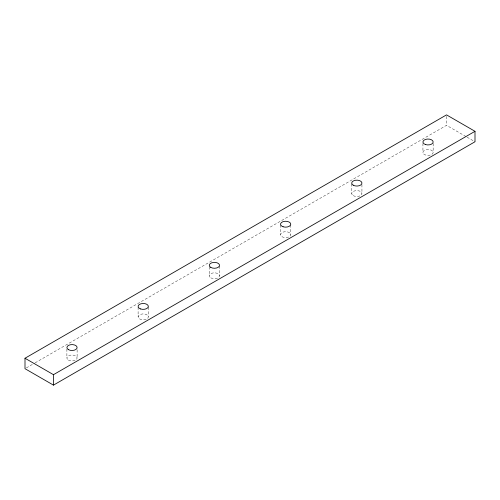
<?xml version="1.0" encoding="UTF-8"?>
<svg xmlns="http://www.w3.org/2000/svg" width="500" height="500" viewBox="0 0 500 500"><rect width="100%" height="100%" fill="white"/><g stroke="black" fill="none" stroke-linecap="round" stroke-linejoin="round"><path stroke-width="0.38" stroke-dasharray="2.5 1.88" d="M26.35 367.906L34.456 363.225M35.131 362.837L446.531 125.319L466.394 136.788M467.056 137.169L475 141.756M446.531 116.369L446.531 125.319M433.162 143.475L433.162 152.425A5.112 2.956 0 0 1 425.487 154.981A5.112 2.956 0 0 1 425.487 149.869A5.112 2.956 0 0 1 433.162 152.425M422.931 143.475L422.931 152.425M361.938 184.594L361.938 193.544M351.712 183.85L351.712 193.544M290.756 224.95L290.756 234.644A5.112 2.956 0 0 1 283.081 237.206A5.112 2.956 0 0 1 283.081 232.087A5.112 2.956 0 0 1 290.756 234.644M280.525 224.95L280.525 234.644M219.531 266.069L219.531 275.769M209.3 266.812L209.3 275.769M148.344 307.169L148.344 316.863A5.112 2.956 0 0 1 140.669 319.425A5.112 2.956 0 0 1 140.669 314.306A5.112 2.956 0 0 1 148.344 316.863M138.112 307.169L138.112 316.863M77.119 349.781L77.119 357.987M66.888 349.038L66.888 357.987M353.206 195.637A5.112 2.956 0 0 0 361.769 194.312A5.112 2.956 0 0 0 355.5 190.694A5.112 2.956 0 0 0 353.206 195.637M210.8 277.856A5.112 2.956 0 0 0 219.356 276.531A5.112 2.956 0 0 0 213.094 272.913A5.112 2.956 0 0 0 210.8 277.856M68.388 360.075A5.112 2.956 0 0 0 76.944 358.75A5.112 2.956 0 0 0 70.681 355.131A5.112 2.956 0 0 0 68.388 360.075"/><path stroke-width="0.75" d="M25 358.244L446.531 114.875L475 131.312L475 141.756L53.469 385.125L25 368.688L25 358.244L53.469 374.681L475 131.312M53.469 374.681L53.469 385.125M425.487 144.544A5.112 2.956 0 0 0 433.162 141.981A5.112 2.956 0 0 0 425.487 139.425A5.112 2.956 0 0 0 425.487 144.544M353.206 185.194A5.112 2.956 0 0 0 361.769 183.869A5.112 2.956 0 0 0 355.5 180.25A5.112 2.956 0 0 0 353.206 185.194M283.081 226.762A5.112 2.956 0 0 0 290.756 224.206A5.112 2.956 0 0 0 283.081 221.644A5.112 2.956 0 0 0 283.081 226.762M210.8 267.413A5.112 2.956 0 0 0 219.356 266.087A5.112 2.956 0 0 0 213.094 262.469A5.112 2.956 0 0 0 210.8 267.413M140.669 308.981A5.112 2.956 0 0 0 148.344 306.425A5.112 2.956 0 0 0 140.669 303.863A5.112 2.956 0 0 0 140.669 308.981M68.388 349.631A5.112 2.956 0 0 0 76.944 348.306A5.112 2.956 0 0 0 70.681 344.688A5.112 2.956 0 0 0 68.388 349.631"/></g></svg>
